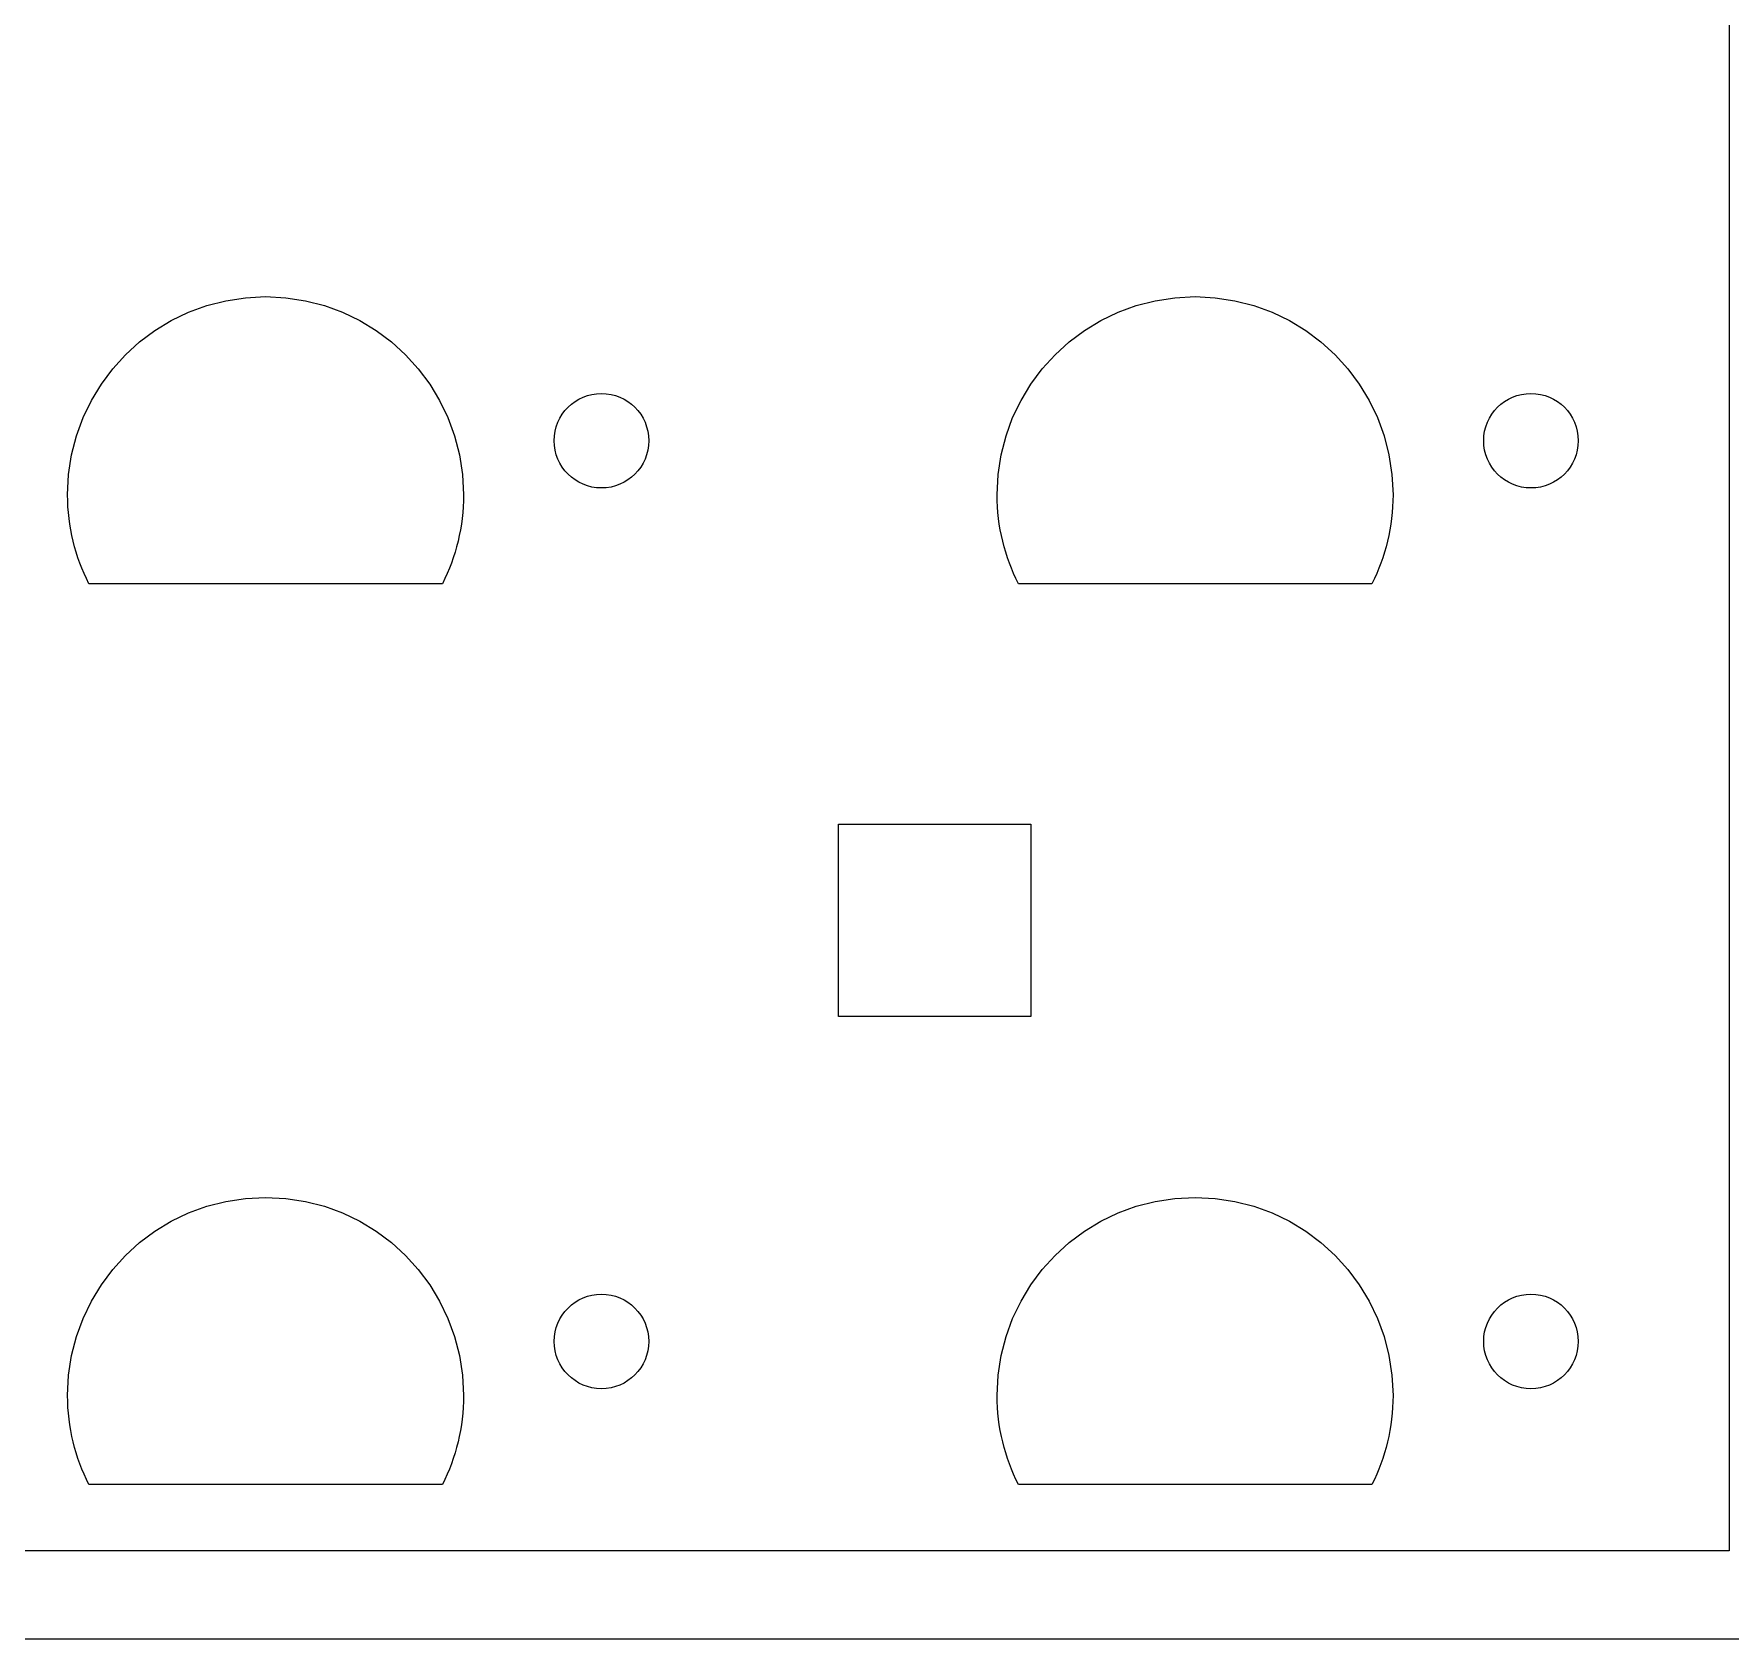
# Model space of a CAD drawing. Extents: x -370 to 54, y -4 to 394.
# Drawn here: x -265.7 to -159.9, y -4 to 96.2 of the extents above; entities that cross this region are included whole.
import ezdxf

# ---------------------------------------------------------------- set-up
doc = ezdxf.new("R2010")
doc.units = 0
doc.layers.get('0').update_dxf_attribs({"linetype": 'CONTINUOUS'})

msp = doc.modelspace()

# ---------------------------------------------------------------- linework, layer by layer
at = {"color": 7}
for p, q in [((-159.91455, 196.362702), (-159.91455, 1.461009)), ((-232.381668, 72.852727), (-232.172174, 73.043123)), ((-232.172174, 73.043123), (-231.94507, 73.212944)), ((-231.94507, 73.212944), (-231.701851, 73.36071)), ((-231.701851, 73.36071), (-231.443984, 73.484933)), ((-231.443984, 73.484933), (-231.172938, 73.584134)), ((-231.172938, 73.584134), (-230.890236, 73.656824)), ((-230.890236, 73.656824), (-230.597318, 73.70153)), ((-230.597318, 73.70153), (-230.295707, 73.716742)), ((-230.295707, 73.716742), (-229.994068, 73.70153)), ((-229.994068, 73.70153), (-229.701177, 73.656824)), ((-229.701177, 73.656824), (-229.418475, 73.584134)), ((-229.418475, 73.584134), (-229.147429, 73.484933)), ((-229.147429, 73.484933), (-228.889535, 73.36071)), ((-228.889535, 73.36071), (-228.646315, 73.212944)), ((-228.646315, 73.212944), (-228.419211, 73.043123)), ((-228.419211, 73.043123), (-228.209718, 72.852727)), ((-174.377212, 72.85275), (-174.167718, 73.043151)), ((-174.167718, 73.043151), (-173.940614, 73.212973)), ((-173.940614, 73.212973), (-173.697395, 73.360739)), ((-173.697395, 73.360739), (-173.439528, 73.484961)), ((-173.439528, 73.484961), (-173.168482, 73.584163)), ((-173.168482, 73.584163), (-172.88578, 73.656852)), ((-172.88578, 73.656852), (-172.592862, 73.701556)), ((-172.592862, 73.701556), (-172.291251, 73.716796)), ((-172.291251, 73.716796), (-171.989612, 73.701556)), ((-171.989612, 73.701556), (-171.696721, 73.656852)), ((-171.696721, 73.656852), (-171.413991, 73.584163)), ((-171.413991, 73.584163), (-171.142973, 73.484961)), ((-171.142973, 73.484961), (-170.885079, 73.360739)), ((-170.885079, 73.360739), (-170.641859, 73.212973)), ((-170.641859, 73.212973), (-170.414755, 73.043151)), ((-170.414755, 73.043151), (-170.205262, 72.85275)), ((-233.013874, 71.915033), (-232.889639, 72.172908)), ((-232.889639, 72.172908), (-232.741896, 72.416135)), ((-232.741896, 72.416135), (-232.572055, 72.643234)), ((-232.572055, 72.643234), (-232.381668, 72.852727)), ((-228.209718, 72.852727), (-228.019331, 72.643234)), ((-228.019331, 72.643234), (-227.849517, 72.416135)), ((-227.849517, 72.416135), (-227.701746, 72.172908)), ((-227.701746, 72.172908), (-227.577512, 71.915033)), ((-175.009418, 71.915061), (-174.885183, 72.172933)), ((-174.885183, 72.172933), (-174.73744, 72.416161)), ((-174.73744, 72.416161), (-174.567599, 72.643259)), ((-174.567599, 72.643259), (-174.377212, 72.85275)), ((-170.205262, 72.85275), (-170.014875, 72.643259)), ((-170.014875, 72.643259), (-169.845061, 72.416161)), ((-169.845061, 72.416161), (-169.69729, 72.172933)), ((-169.69729, 72.172933), (-169.573056, 71.915061)), ((-233.245719, 70.766758), (-233.230479, 71.06838)), ((-233.230479, 71.06838), (-233.185775, 71.36129)), ((-233.185775, 71.36129), (-233.113075, 71.643998)), ((-233.113075, 71.643998), (-233.013874, 71.915033)), ((-227.577512, 71.915033), (-227.478339, 71.643998)), ((-227.478339, 71.643998), (-227.405638, 71.36129)), ((-227.405638, 71.36129), (-227.360934, 71.06838)), ((-227.360934, 71.06838), (-227.345694, 70.766758)), ((-175.241263, 70.766786), (-175.226023, 71.068408)), ((-175.226023, 71.068408), (-175.181319, 71.361315)), ((-175.181319, 71.361315), (-175.108619, 71.644026)), ((-175.108619, 71.644026), (-175.009418, 71.915061)), ((-169.573056, 71.915061), (-169.473883, 71.644026)), ((-169.473883, 71.644026), (-169.401182, 71.361315)), ((-169.401182, 71.361315), (-169.356478, 71.068408)), ((-169.356478, 71.068408), (-169.341238, 70.766786)), ((-233.230479, 70.465139), (-233.245719, 70.766758)), ((-233.185775, 70.172231), (-233.230479, 70.465139)), ((-233.113075, 69.889524), (-233.185775, 70.172231)), ((-233.013874, 69.618486), (-233.113075, 69.889524)), ((-227.478339, 69.889524), (-227.577512, 69.618486)), ((-227.405638, 70.172231), (-227.478339, 69.889524)), ((-227.360934, 70.465139), (-227.405638, 70.172231)), ((-227.345694, 70.766758), (-227.360934, 70.465139)), ((-175.226023, 70.465167), (-175.241263, 70.766786)), ((-175.181319, 70.17226), (-175.226023, 70.465167)), ((-175.108619, 69.889549), (-175.181319, 70.17226)), ((-175.009418, 69.618514), (-175.108619, 69.889549)), ((-169.473883, 69.889549), (-169.573056, 69.618514)), ((-169.401182, 70.17226), (-169.473883, 69.889549)), ((-169.356478, 70.465167), (-169.401182, 70.17226)), ((-169.341238, 70.766786), (-169.356478, 70.465167)), ((-232.889639, 69.360614), (-233.013874, 69.618486)), ((-232.741896, 69.117386), (-232.889639, 69.360614)), ((-232.572055, 68.890285), (-232.741896, 69.117386)), ((-232.381668, 68.680794), (-232.572055, 68.890285)), ((-228.019331, 68.890285), (-228.209718, 68.680794)), ((-227.849517, 69.117386), (-228.019331, 68.890285)), ((-227.701746, 69.360614), (-227.849517, 69.117386)), ((-227.577512, 69.618486), (-227.701746, 69.360614)), ((-174.885183, 69.360642), (-175.009418, 69.618514)), ((-174.73744, 69.117415), (-174.885183, 69.360642)), ((-174.567599, 68.890313), (-174.73744, 69.117415)), ((-174.377212, 68.680822), (-174.567599, 68.890313)), ((-170.014875, 68.890313), (-170.205262, 68.680822)), ((-169.845061, 69.117415), (-170.014875, 68.890313)), ((-169.69729, 69.360642), (-169.845061, 69.117415)), ((-169.573056, 69.618514), (-169.69729, 69.360642)), ((-232.172174, 68.490396), (-232.381668, 68.680794)), ((-231.94507, 68.320571), (-232.172174, 68.490396)), ((-231.701851, 68.172808), (-231.94507, 68.320571)), ((-231.443984, 68.048585), (-231.701851, 68.172808)), ((-231.172938, 67.949384), (-231.443984, 68.048585)), ((-230.890236, 67.876695), (-231.172938, 67.949384)), ((-230.597318, 67.831988), (-230.890236, 67.876695)), ((-230.295707, 67.816776), (-230.597318, 67.831988)), ((-229.994068, 67.831988), (-230.295707, 67.816776)), ((-229.701177, 67.876695), (-229.994068, 67.831988)), ((-229.418475, 67.949384), (-229.701177, 67.876695)), ((-229.147429, 68.048585), (-229.418475, 67.949384)), ((-228.889535, 68.172808), (-229.147429, 68.048585)), ((-228.646315, 68.320571), (-228.889535, 68.172808)), ((-228.419211, 68.490396), (-228.646315, 68.320571)), ((-228.209718, 68.680794), (-228.419211, 68.490396)), ((-174.167718, 68.490424), (-174.377212, 68.680822)), ((-173.940614, 68.3206), (-174.167718, 68.490424)), ((-173.697395, 68.172837), (-173.940614, 68.3206)), ((-173.439528, 68.048614), (-173.697395, 68.172837)), ((-173.168482, 67.949412), (-173.439528, 68.048614)), ((-172.88578, 67.87672), (-173.168482, 67.949412)), ((-172.592862, 67.832016), (-172.88578, 67.87672)), ((-172.291251, 67.816805), (-172.592862, 67.832016)), ((-171.989612, 67.832016), (-172.291251, 67.816805)), ((-171.696721, 67.87672), (-171.989612, 67.832016)), ((-171.413991, 67.949412), (-171.696721, 67.87672)), ((-171.142973, 68.048614), (-171.413991, 67.949412)), ((-170.885079, 68.172837), (-171.142973, 68.048614)), ((-170.641859, 68.3206), (-170.885079, 68.172837)), ((-170.414755, 68.490424), (-170.641859, 68.3206)), ((-170.205262, 68.680822), (-170.414755, 68.490424)), ((-215.510875, 46.82292), (-203.510871, 46.82292)), ((-215.510875, 34.822922), (-215.510875, 46.82292)), ((-203.510871, 46.82292), (-203.510871, 34.822922)), ((-203.510871, 34.822922), (-215.510875, 34.822922)), ((-232.172174, 16.815422), (-231.94507, 16.985244)), ((-231.94507, 16.985244), (-231.701851, 17.13301)), ((-231.701851, 17.13301), (-231.443984, 17.257233)), ((-231.443984, 17.257233), (-231.172938, 17.356434)), ((-231.172938, 17.356434), (-230.890236, 17.429123)), ((-230.890236, 17.429123), (-230.597318, 17.473827)), ((-230.597318, 17.473827), (-230.295707, 17.489039)), ((-230.295707, 17.489039), (-229.994068, 17.473827)), ((-229.994068, 17.473827), (-229.701177, 17.429123)), ((-229.701177, 17.429123), (-229.418475, 17.356434)), ((-229.418475, 17.356434), (-229.147429, 17.257233)), ((-229.147429, 17.257233), (-228.889535, 17.13301)), ((-228.889535, 17.13301), (-228.646315, 16.985244)), ((-228.646315, 16.985244), (-228.419211, 16.815422)), ((-174.167718, 16.815479), (-173.940614, 16.9853)), ((-173.940614, 16.9853), (-173.697395, 17.133066)), ((-173.697395, 17.133066), (-173.439528, 17.257289)), ((-173.439528, 17.257289), (-173.168482, 17.35649)), ((-173.168482, 17.35649), (-172.88578, 17.429179)), ((-172.88578, 17.429179), (-172.592862, 17.473883)), ((-172.592862, 17.473883), (-172.291251, 17.489095)), ((-172.291251, 17.489095), (-171.989612, 17.473883)), ((-171.989612, 17.473883), (-171.696721, 17.429179)), ((-171.696721, 17.429179), (-171.413991, 17.35649)), ((-171.413991, 17.35649), (-171.142973, 17.257289)), ((-171.142973, 17.257289), (-170.885079, 17.133066)), ((-170.885079, 17.133066), (-170.641859, 16.9853)), ((-170.641859, 16.9853), (-170.414755, 16.815479)), ((-233.013874, 15.687332), (-232.889639, 15.945204)), ((-232.889639, 15.945204), (-232.741896, 16.188432)), ((-232.741896, 16.188432), (-232.572055, 16.41553)), ((-232.572055, 16.41553), (-232.381668, 16.625021)), ((-232.381668, 16.625021), (-232.172174, 16.815422)), ((-228.419211, 16.815422), (-228.209718, 16.625021)), ((-228.209718, 16.625021), (-228.019331, 16.41553)), ((-228.019331, 16.41553), (-227.849517, 16.188432)), ((-227.849517, 16.188432), (-227.701746, 15.945204)), ((-227.701746, 15.945204), (-227.577512, 15.687332)), ((-175.009418, 15.687388), (-174.885183, 15.945261)), ((-174.885183, 15.945261), (-174.73744, 16.188488)), ((-174.73744, 16.188488), (-174.567599, 16.415587)), ((-174.567599, 16.415587), (-174.377212, 16.625077)), ((-174.377212, 16.625077), (-174.167718, 16.815479)), ((-170.414755, 16.815479), (-170.205262, 16.625077)), ((-170.205262, 16.625077), (-170.014875, 16.415587)), ((-170.014875, 16.415587), (-169.845061, 16.188488)), ((-169.845061, 16.188488), (-169.69729, 15.945261)), ((-169.69729, 15.945261), (-169.573056, 15.687388)), ((-233.245719, 14.539046), (-233.230479, 14.840679)), ((-233.230479, 14.840679), (-233.185775, 15.133587)), ((-233.185775, 15.133587), (-233.113075, 15.416297)), ((-233.113075, 15.416297), (-233.013874, 15.687332)), ((-227.577512, 15.687332), (-227.478339, 15.416297)), ((-227.478339, 15.416297), (-227.405638, 15.133587)), ((-227.405638, 15.133587), (-227.360934, 14.840679)), ((-227.360934, 14.840679), (-227.345694, 14.539046)), ((-175.241263, 14.539102), (-175.226023, 14.840736)), ((-175.226023, 14.840736), (-175.181319, 15.133643)), ((-175.181319, 15.133643), (-175.108619, 15.416354)), ((-175.108619, 15.416354), (-175.009418, 15.687388)), ((-169.573056, 15.687388), (-169.473883, 15.416354)), ((-169.473883, 15.416354), (-169.401182, 15.133643)), ((-169.401182, 15.133643), (-169.356478, 14.840736)), ((-169.356478, 14.840736), (-169.341238, 14.539102)), ((-233.230479, 14.237435), (-233.245719, 14.539046)), ((-233.185775, 13.944545), (-233.230479, 14.237435)), ((-233.113075, 13.661815), (-233.185775, 13.944545)), ((-227.405638, 13.944545), (-227.478339, 13.661815)), ((-227.360934, 14.237435), (-227.405638, 13.944545)), ((-227.345694, 14.539046), (-227.360934, 14.237435)), ((-175.226023, 14.237492), (-175.241263, 14.539102)), ((-175.181319, 13.944573), (-175.226023, 14.237492)), ((-175.108619, 13.661871), (-175.181319, 13.944573)), ((-169.401182, 13.944573), (-169.473883, 13.661871)), ((-169.356478, 14.237492), (-169.401182, 13.944573)), ((-169.341238, 14.539102), (-169.356478, 14.237492)), ((-233.013874, 13.390797), (-233.113075, 13.661815)), ((-232.889639, 13.132902), (-233.013874, 13.390797)), ((-232.741896, 12.889683), (-232.889639, 13.132902)), ((-232.572055, 12.662579), (-232.741896, 12.889683)), ((-227.849517, 12.889683), (-228.019331, 12.662579)), ((-227.701746, 13.132902), (-227.849517, 12.889683)), ((-227.577512, 13.390797), (-227.701746, 13.132902)), ((-227.478339, 13.661815), (-227.577512, 13.390797)), ((-175.009418, 13.390853), (-175.108619, 13.661871)), ((-174.885183, 13.132958), (-175.009418, 13.390853)), ((-174.73744, 12.889739), (-174.885183, 13.132958)), ((-174.567599, 12.662635), (-174.73744, 12.889739)), ((-169.845061, 12.889739), (-170.014875, 12.662635)), ((-169.69729, 13.132958), (-169.845061, 12.889739)), ((-169.573056, 13.390853), (-169.69729, 13.132958)), ((-169.473883, 13.661871), (-169.573056, 13.390853)), ((-232.381668, 12.453085), (-232.572055, 12.662579)), ((-232.172174, 12.262698), (-232.381668, 12.453085)), ((-231.94507, 12.092857), (-232.172174, 12.262698)), ((-231.701851, 11.945113), (-231.94507, 12.092857)), ((-231.443984, 11.820879), (-231.701851, 11.945113)), ((-231.172938, 11.721678), (-231.443984, 11.820879)), ((-230.890236, 11.648978), (-231.172938, 11.721678)), ((-230.597318, 11.604302), (-230.890236, 11.648978)), ((-229.701177, 11.648978), (-229.994068, 11.604302)), ((-229.418475, 11.721678), (-229.701177, 11.648978)), ((-229.147429, 11.820879), (-229.418475, 11.721678)), ((-228.889535, 11.945113), (-229.147429, 11.820879)), ((-228.646315, 12.092857), (-228.889535, 11.945113)), ((-228.419211, 12.262698), (-228.646315, 12.092857)), ((-228.209718, 12.453085), (-228.419211, 12.262698)), ((-228.019331, 12.662579), (-228.209718, 12.453085)), ((-174.377212, 12.453142), (-174.567599, 12.662635)), ((-174.167718, 12.262754), (-174.377212, 12.453142)), ((-173.940614, 12.092941), (-174.167718, 12.262754)), ((-173.697395, 11.94517), (-173.940614, 12.092941)), ((-173.439528, 11.820936), (-173.697395, 11.94517)), ((-173.168482, 11.721734), (-173.439528, 11.820936)), ((-172.88578, 11.649062), (-173.168482, 11.721734)), ((-172.592862, 11.604358), (-172.88578, 11.649062)), ((-171.696721, 11.649062), (-171.989612, 11.604358)), ((-171.413991, 11.721734), (-171.696721, 11.649062)), ((-171.142973, 11.820936), (-171.413991, 11.721734)), ((-170.885079, 11.94517), (-171.142973, 11.820936)), ((-170.641859, 12.092941), (-170.885079, 11.94517)), ((-170.414755, 12.262754), (-170.641859, 12.092941)), ((-170.205262, 12.453142), (-170.414755, 12.262754)), ((-170.014875, 12.662635), (-170.205262, 12.453142)), ((-230.295707, 11.589062), (-230.597318, 11.604302)), ((-229.994068, 11.604302), (-230.295707, 11.589062)), ((-172.291251, 11.589118), (-172.592862, 11.604358)), ((-171.989612, 11.604358), (-172.291251, 11.589118)), ((-159.91455, 1.461009), (-368.600284, 1.461009))]:
    msp.add_line(p, q, dxfattribs=at)
at = {"color": 5}
for p, q in [((-254.930602, 79.204299), (-253.746793, 79.509077)), ((-253.746793, 79.509077), (-252.520312, 79.696503)), ((-252.520312, 79.696503), (-251.257367, 79.760362)), ((-251.257367, 79.760362), (-249.994451, 79.696503)), ((-249.994451, 79.696503), (-248.76797, 79.509077)), ((-248.76797, 79.509077), (-247.58416, 79.204299)), ((-196.926175, 79.204299), (-195.742365, 79.509077)), ((-195.742365, 79.509077), (-194.515884, 79.696503)), ((-194.515884, 79.696503), (-193.252939, 79.760362)), ((-193.252939, 79.760362), (-191.990023, 79.696503)), ((-191.990023, 79.696503), (-190.763542, 79.509077)), ((-190.763542, 79.509077), (-189.579733, 79.204299)), ((-257.145398, 78.267578), (-256.065531, 78.788394)), ((-256.065531, 78.788394), (-254.930602, 79.204299)), ((-247.58416, 79.204299), (-246.449232, 78.788394)), ((-246.449232, 78.788394), (-245.369365, 78.267578)), ((-199.14097, 78.267578), (-198.061103, 78.788394)), ((-198.061103, 78.788394), (-196.926175, 79.204299)), ((-189.579733, 79.204299), (-188.444804, 78.788394)), ((-188.444804, 78.788394), (-187.364937, 78.267578)), ((-259.11497, 76.936099), (-258.163938, 77.648075)), ((-258.163938, 77.648075), (-257.145398, 78.267578)), ((-245.369365, 78.267578), (-244.350825, 77.648075)), ((-244.350825, 77.648075), (-243.399793, 76.936099)), ((-201.110542, 76.936099), (-200.15951, 77.648075)), ((-200.15951, 77.648075), (-199.14097, 78.267578)), ((-187.364937, 78.267578), (-186.346397, 77.648075)), ((-186.346397, 77.648075), (-185.395365, 76.936099)), ((-259.992258, 76.137879), (-259.11497, 76.936099)), ((-243.399793, 76.936099), (-242.522477, 76.137879)), ((-201.98783, 76.137879), (-201.110542, 76.936099)), ((-185.395365, 76.936099), (-184.518049, 76.137879)), ((-261.500849, 74.307566), (-260.78962, 75.259626)), ((-260.78962, 75.259626), (-259.992258, 76.137879)), ((-242.522477, 76.137879), (-241.725142, 75.259626)), ((-241.725142, 75.259626), (-241.013914, 74.307566)), ((-203.496421, 74.307566), (-202.785193, 75.259626)), ((-202.785193, 75.259626), (-201.98783, 76.137879)), ((-184.518049, 76.137879), (-183.720715, 75.259626)), ((-183.720715, 75.259626), (-183.009486, 74.307566)), ((-262.119677, 73.287917), (-261.500849, 74.307566)), ((-241.013914, 74.307566), (-240.395085, 73.287917)), ((-204.115249, 73.287917), (-203.496421, 74.307566)), ((-183.009486, 74.307566), (-182.390658, 73.287917)), ((-262.639926, 72.206898), (-262.119677, 73.287917)), ((-240.395085, 73.287917), (-239.874837, 72.206898)), ((-204.635498, 72.206898), (-204.115249, 73.287917)), ((-182.390658, 73.287917), (-181.870409, 72.206898)), ((-263.055385, 71.070731), (-262.639926, 72.206898)), ((-239.874837, 72.206898), (-239.459378, 71.070731)), ((-205.050957, 71.070731), (-204.635498, 72.206898)), ((-181.870409, 72.206898), (-181.45495, 71.070731)), ((-263.359818, 69.885638), (-263.055385, 71.070731)), ((-239.459378, 71.070731), (-239.154945, 69.885635)), ((-205.35539, 69.885638), (-205.050957, 71.070731)), ((-181.45495, 71.070731), (-181.150517, 69.885638)), ((-263.547044, 68.657833), (-263.359818, 69.885638)), ((-239.154945, 69.885635), (-238.967718, 68.657833)), ((-205.542617, 68.657833), (-205.35539, 69.885638)), ((-181.150517, 69.885638), (-180.963291, 68.657833)), ((-263.610827, 67.393539), (-263.547044, 68.657833)), ((-238.967718, 68.657833), (-238.903908, 67.393539)), ((-205.606399, 67.393539), (-205.542617, 68.657833)), ((-180.963291, 68.657833), (-180.89948, 67.393539)), ((-263.61125, 67.393536), (-263.610827, 67.393539)), ((-263.605605, 67.020043), (-263.61125, 67.393536)), ((-263.588672, 66.649435), (-263.605605, 67.020043)), ((-238.909552, 67.020148), (-238.925921, 66.649604)), ((-238.903908, 67.393539), (-238.909552, 67.020148)), ((-205.606822, 67.393536), (-205.606399, 67.393539)), ((-205.601178, 67.020043), (-205.606822, 67.393536)), ((-205.584244, 66.649435), (-205.601178, 67.020043)), ((-180.905125, 67.020148), (-180.921493, 66.649604)), ((-180.89948, 67.393539), (-180.905125, 67.020148)), ((-263.560732, 66.281849), (-263.588672, 66.649435)), ((-263.522152, 65.917418), (-263.560732, 66.281849)), ((-263.472961, 65.556289), (-263.522152, 65.917418)), ((-238.991199, 65.917633), (-239.0396, 65.556487)), ((-238.953297, 66.282052), (-238.991199, 65.917633)), ((-238.925921, 66.649604), (-238.953297, 66.282052)), ((-205.556304, 66.281849), (-205.584244, 66.649435)), ((-205.517725, 65.917418), (-205.556304, 66.281849)), ((-205.468533, 65.556287), (-205.517725, 65.917418)), ((-180.986771, 65.917633), (-181.035173, 65.556487)), ((-180.948869, 66.282052), (-180.986771, 65.917633)), ((-180.921493, 66.649604), (-180.948869, 66.282052)), ((-263.413356, 65.198584), (-263.472961, 65.556289)), ((-263.343506, 64.844457), (-263.413356, 65.198584)), ((-263.263609, 64.494033), (-263.343506, 64.844457)), ((-239.167165, 64.844587), (-239.246046, 64.494118)), ((-239.098303, 65.198759), (-239.167165, 64.844587)), ((-239.0396, 65.556487), (-239.098303, 65.198759)), ((-205.408928, 65.198584), (-205.468533, 65.556287)), ((-205.339078, 64.844454), (-205.408928, 65.198584)), ((-205.259181, 64.494033), (-205.339078, 64.844454)), ((-181.162737, 64.844584), (-181.241618, 64.494118)), ((-181.093875, 65.198759), (-181.162737, 64.844584)), ((-181.035173, 65.556487), (-181.093875, 65.198759)), ((-263.173862, 64.147456), (-263.263609, 64.494033)), ((-263.074407, 63.804863), (-263.173862, 64.147456)), ((-262.965497, 63.466389), (-263.074407, 63.804863)), ((-239.433244, 63.804849), (-239.541222, 63.466335)), ((-239.334805, 64.14749), (-239.433244, 63.804849)), ((-239.246046, 64.494118), (-239.334805, 64.14749)), ((-205.169434, 64.147456), (-205.259181, 64.494033)), ((-205.069979, 63.804863), (-205.169434, 64.147456)), ((-204.961069, 63.466389), (-205.069979, 63.804863)), ((-181.428816, 63.804849), (-181.536794, 63.466335)), ((-181.330377, 64.14749), (-181.428816, 63.804849)), ((-181.241618, 64.494118), (-181.330377, 64.14749)), ((-262.847274, 63.132175), (-262.965497, 63.466389)), ((-262.719907, 62.802356), (-262.847274, 63.132175)), ((-262.583622, 62.477067), (-262.719907, 62.802356)), ((-262.438588, 62.156449), (-262.583622, 62.477067)), ((-239.920924, 62.476971), (-240.065563, 62.156386)), ((-239.785231, 62.802252), (-239.920924, 62.476971)), ((-239.658627, 63.132088), (-239.785231, 62.802252)), ((-239.541222, 63.466335), (-239.658627, 63.132088)), ((-204.842847, 63.132173), (-204.961069, 63.466389)), ((-204.71548, 62.802354), (-204.842847, 63.132173)), ((-204.579195, 62.477064), (-204.71548, 62.802354)), ((-204.434161, 62.156446), (-204.579195, 62.477064)), ((-181.916496, 62.476971), (-182.061135, 62.156384)), ((-181.780804, 62.802249), (-181.916496, 62.476971)), ((-181.654199, 63.132088), (-181.780804, 62.802249)), ((-181.536794, 63.466335), (-181.654199, 63.132088)), ((-262.285003, 61.840636), (-262.438588, 62.156449)), ((-260.905868, 61.840636), (-262.285003, 61.840636)), ((-259.526732, 61.840636), (-260.905868, 61.840636)), ((-258.147625, 61.840636), (-259.526732, 61.840636)), ((-256.76849, 61.840636), (-258.147625, 61.840636)), ((-255.389355, 61.840636), (-256.76849, 61.840636)), ((-254.010219, 61.840636), (-255.389355, 61.840636)), ((-252.631112, 61.840636), (-254.010219, 61.840636)), ((-251.251977, 61.840636), (-252.631112, 61.840636)), ((-249.872841, 61.840636), (-251.251977, 61.840636)), ((-248.493706, 61.840636), (-249.872841, 61.840636)), ((-247.114599, 61.840636), (-248.493706, 61.840636)), ((-245.735464, 61.840636), (-247.114599, 61.840636)), ((-244.356328, 61.840636), (-245.735464, 61.840636)), ((-242.977193, 61.840636), (-244.356328, 61.840636)), ((-241.598086, 61.840636), (-242.977193, 61.840636)), ((-240.218951, 61.840636), (-241.598086, 61.840636)), ((-240.065563, 62.156386), (-240.218951, 61.840636)), ((-204.280575, 61.840636), (-204.434161, 62.156446)), ((-202.90144, 61.840636), (-204.280575, 61.840636)), ((-201.522305, 61.840636), (-202.90144, 61.840636)), ((-200.143197, 61.840636), (-201.522305, 61.840636)), ((-198.764062, 61.840636), (-200.143197, 61.840636)), ((-197.384927, 61.840636), (-198.764062, 61.840636)), ((-196.005791, 61.840636), (-197.384927, 61.840636)), ((-194.626684, 61.840636), (-196.005791, 61.840636)), ((-193.247549, 61.840636), (-194.626684, 61.840636)), ((-191.868414, 61.840636), (-193.247549, 61.840636)), ((-190.489278, 61.840636), (-191.868414, 61.840636)), ((-189.110171, 61.840636), (-190.489278, 61.840636)), ((-187.731036, 61.840636), (-189.110171, 61.840636)), ((-186.351901, 61.840636), (-187.731036, 61.840636)), ((-184.972765, 61.840636), (-186.351901, 61.840636)), ((-183.593658, 61.840636), (-184.972765, 61.840636)), ((-182.214523, 61.840636), (-183.593658, 61.840636)), ((-182.061135, 62.156384), (-182.214523, 61.840636)), ((-253.746793, 23.281413), (-252.520312, 23.468839)), ((-252.520312, 23.468839), (-251.257367, 23.532698)), ((-251.257367, 23.532698), (-249.994451, 23.468839)), ((-249.994451, 23.468839), (-248.76797, 23.281413)), ((-195.742365, 23.281413), (-194.515884, 23.468839)), ((-194.515884, 23.468839), (-193.252939, 23.532698)), ((-193.252939, 23.532698), (-191.990023, 23.468839)), ((-191.990023, 23.468839), (-190.763542, 23.281413)), ((-257.145398, 22.039914), (-256.065531, 22.56073)), ((-256.065531, 22.56073), (-254.930602, 22.976635)), ((-254.930602, 22.976635), (-253.746793, 23.281413)), ((-248.76797, 23.281413), (-247.58416, 22.976635)), ((-247.58416, 22.976635), (-246.449232, 22.56073)), ((-246.449232, 22.56073), (-245.369365, 22.039914)), ((-199.14097, 22.039914), (-198.061103, 22.56073)), ((-198.061103, 22.56073), (-196.926175, 22.976635)), ((-196.926175, 22.976635), (-195.742365, 23.281413)), ((-190.763542, 23.281413), (-189.579733, 22.976635)), ((-189.579733, 22.976635), (-188.444804, 22.56073)), ((-188.444804, 22.56073), (-187.364937, 22.039914)), ((-259.11497, 20.708435), (-258.163938, 21.420411)), ((-258.163938, 21.420411), (-257.145398, 22.039914)), ((-245.369365, 22.039914), (-244.350825, 21.420411)), ((-244.350825, 21.420411), (-243.399793, 20.708435)), ((-201.110542, 20.708435), (-200.15951, 21.420411)), ((-200.15951, 21.420411), (-199.14097, 22.039914)), ((-187.364937, 22.039914), (-186.346397, 21.420411)), ((-186.346397, 21.420411), (-185.395365, 20.708435)), ((-259.992258, 19.910215), (-259.11497, 20.708435)), ((-243.399793, 20.708435), (-242.522477, 19.910212)), ((-201.98783, 19.910215), (-201.110542, 20.708435)), ((-185.395365, 20.708435), (-184.518049, 19.910215)), ((-260.78962, 19.031962), (-259.992258, 19.910215)), ((-242.522477, 19.910212), (-241.725142, 19.031962)), ((-202.785193, 19.031962), (-201.98783, 19.910215)), ((-184.518049, 19.910215), (-183.720715, 19.031962)), ((-262.119677, 17.06025), (-261.500849, 18.079899)), ((-261.500849, 18.079899), (-260.78962, 19.031962)), ((-241.725142, 19.031962), (-241.013914, 18.079899)), ((-241.013914, 18.079899), (-240.395085, 17.06025)), ((-204.115249, 17.06025), (-203.496421, 18.079899)), ((-203.496421, 18.079899), (-202.785193, 19.031962)), ((-183.720715, 19.031962), (-183.009486, 18.079899)), ((-183.009486, 18.079899), (-182.390658, 17.06025)), ((-262.639926, 15.979229), (-262.119677, 17.06025)), ((-240.395085, 17.06025), (-239.874837, 15.979229)), ((-204.635498, 15.979229), (-204.115249, 17.06025)), ((-182.390658, 17.06025), (-181.870409, 15.979229)), ((-263.055385, 14.843061), (-262.639926, 15.979229)), ((-239.874837, 15.979229), (-239.459378, 14.843061)), ((-205.050957, 14.843061), (-204.635498, 15.979229)), ((-181.870409, 15.979229), (-181.45495, 14.843061)), ((-263.359818, 13.657976), (-263.055385, 14.843061)), ((-239.459378, 14.843061), (-239.154945, 13.657976)), ((-205.35539, 13.657976), (-205.050957, 14.843061)), ((-181.45495, 14.843061), (-181.150517, 13.657976)), ((-263.547044, 12.430169), (-263.359818, 13.657976)), ((-239.154945, 13.657976), (-238.967718, 12.430169)), ((-205.542617, 12.430169), (-205.35539, 13.657976)), ((-181.150517, 13.657976), (-180.963291, 12.430169)), ((-263.610827, 11.16587), (-263.547044, 12.430169)), ((-238.967718, 12.430169), (-238.903908, 11.16587)), ((-205.606399, 11.16587), (-205.542617, 12.430169)), ((-180.963291, 12.430169), (-180.89948, 11.16587)), ((-263.605605, 10.792377), (-263.61125, 11.16587)), ((-263.61125, 11.16587), (-263.610827, 11.16587)), ((-263.588672, 10.421762), (-263.605605, 10.792377)), ((-238.909552, 10.792461), (-238.925921, 10.421932)), ((-238.903908, 11.16587), (-238.909552, 10.792461)), ((-205.601178, 10.792377), (-205.606822, 11.16587)), ((-205.606822, 11.16587), (-205.606399, 11.16587)), ((-205.584244, 10.421762), (-205.601178, 10.792377)), ((-180.905125, 10.792461), (-180.921493, 10.421932)), ((-180.89948, 11.16587), (-180.905125, 10.792461)), ((-263.560732, 10.054168), (-263.588672, 10.421762)), ((-263.522152, 9.689734), (-263.560732, 10.054168)), ((-263.472961, 9.328603), (-263.522152, 9.689734)), ((-238.991199, 9.68996), (-239.0396, 9.3288)), ((-238.953297, 10.054366), (-238.991199, 9.68996)), ((-238.925921, 10.421932), (-238.953297, 10.054366)), ((-205.556304, 10.054168), (-205.584244, 10.421762)), ((-205.517725, 9.689734), (-205.556304, 10.054168)), ((-205.468533, 9.328603), (-205.517725, 9.689734)), ((-180.986771, 9.68996), (-181.035173, 9.3288)), ((-180.948869, 10.054366), (-180.986771, 9.68996)), ((-180.921493, 10.421932), (-180.948869, 10.054366)), ((-263.413356, 8.970914), (-263.472961, 9.328603)), ((-263.343506, 8.616782), (-263.413356, 8.970914)), ((-263.263609, 8.266375), (-263.343506, 8.616782)), ((-239.167165, 8.616923), (-239.246046, 8.26646)), ((-239.098303, 8.971084), (-239.167165, 8.616923)), ((-239.0396, 9.3288), (-239.098303, 8.971084)), ((-205.408928, 8.970914), (-205.468533, 9.328603)), ((-205.339078, 8.616782), (-205.408928, 8.970914)), ((-205.259181, 8.266375), (-205.339078, 8.616782)), ((-181.162737, 8.616923), (-181.241618, 8.26646)), ((-181.093875, 8.971084), (-181.162737, 8.616923)), ((-181.035173, 9.3288), (-181.093875, 8.971084)), ((-263.173862, 7.919778), (-263.263609, 8.266375)), ((-263.074407, 7.577188), (-263.173862, 7.919778)), ((-262.965497, 7.238719), (-263.074407, 7.577188)), ((-239.433244, 7.577188), (-239.541222, 7.238663)), ((-239.334805, 7.919806), (-239.433244, 7.577188)), ((-239.246046, 8.26646), (-239.334805, 7.919806)), ((-205.169434, 7.919778), (-205.259181, 8.266375)), ((-205.069979, 7.577188), (-205.169434, 7.919778)), ((-204.961069, 7.238719), (-205.069979, 7.577188)), ((-181.428816, 7.577188), (-181.536794, 7.238663)), ((-181.330377, 7.919806), (-181.428816, 7.577188)), ((-181.241618, 8.26646), (-181.330377, 7.919806)), ((-262.847274, 6.904512), (-262.965497, 7.238719)), ((-262.719907, 6.574678), (-262.847274, 6.904512)), ((-262.583622, 6.249389), (-262.719907, 6.574678)), ((-239.785231, 6.574594), (-239.920924, 6.249304)), ((-239.658627, 6.904427), (-239.785231, 6.574594)), ((-239.541222, 7.238663), (-239.658627, 6.904427)), ((-204.842847, 6.904512), (-204.961069, 7.238719)), ((-204.71548, 6.574678), (-204.842847, 6.904512)), ((-204.579195, 6.249389), (-204.71548, 6.574678)), ((-181.780804, 6.574594), (-181.916496, 6.249304)), ((-181.654199, 6.904427), (-181.780804, 6.574594)), ((-181.536794, 7.238663), (-181.654199, 6.904427)), ((-262.438588, 5.928785), (-262.583622, 6.249389)), ((-262.285003, 5.612978), (-262.438588, 5.928785)), ((-260.905868, 5.612978), (-262.285003, 5.612978)), ((-259.526732, 5.612978), (-260.905868, 5.612978)), ((-258.147625, 5.612978), (-259.526732, 5.612978)), ((-256.76849, 5.612978), (-258.147625, 5.612978)), ((-255.389355, 5.612978), (-256.76849, 5.612978)), ((-254.010219, 5.612978), (-255.389355, 5.612978)), ((-252.631112, 5.612978), (-254.010219, 5.612978)), ((-251.251977, 5.612978), (-252.631112, 5.612978)), ((-249.872841, 5.612978), (-251.251977, 5.612978)), ((-248.493706, 5.612978), (-249.872841, 5.612978)), ((-247.114599, 5.612978), (-248.493706, 5.612978)), ((-245.735464, 5.612978), (-247.114599, 5.612978)), ((-244.356328, 5.612978), (-245.735464, 5.612978)), ((-242.977193, 5.612978), (-244.356328, 5.612978)), ((-241.598086, 5.612978), (-242.977193, 5.612978)), ((-240.218951, 5.612978), (-241.598086, 5.612978)), ((-240.065563, 5.928728), (-240.218951, 5.612978)), ((-239.920924, 6.249304), (-240.065563, 5.928728)), ((-204.434161, 5.928785), (-204.579195, 6.249389)), ((-204.280575, 5.612978), (-204.434161, 5.928785)), ((-202.90144, 5.612978), (-204.280575, 5.612978)), ((-201.522305, 5.612978), (-202.90144, 5.612978)), ((-200.143197, 5.612978), (-201.522305, 5.612978)), ((-198.764062, 5.612978), (-200.143197, 5.612978)), ((-197.384927, 5.612978), (-198.764062, 5.612978)), ((-196.005791, 5.612978), (-197.384927, 5.612978)), ((-194.626684, 5.612978), (-196.005791, 5.612978)), ((-193.247549, 5.612978), (-194.626684, 5.612978)), ((-191.868414, 5.612978), (-193.247549, 5.612978)), ((-190.489278, 5.612978), (-191.868414, 5.612978)), ((-189.110171, 5.612978), (-190.489278, 5.612978)), ((-187.731036, 5.612978), (-189.110171, 5.612978)), ((-186.351901, 5.612978), (-187.731036, 5.612978)), ((-184.972765, 5.612978), (-186.351901, 5.612978)), ((-183.593658, 5.612978), (-184.972765, 5.612978)), ((-182.214523, 5.612978), (-183.593658, 5.612978)), ((-182.061135, 5.928728), (-182.214523, 5.612978)), ((-181.916496, 6.249304), (-182.061135, 5.928728)), ((53.709556, -4.039728), (-370.122281, -4.039728))]:
    msp.add_line(p, q, dxfattribs=at)

doc.saveas('drawing.dxf')
